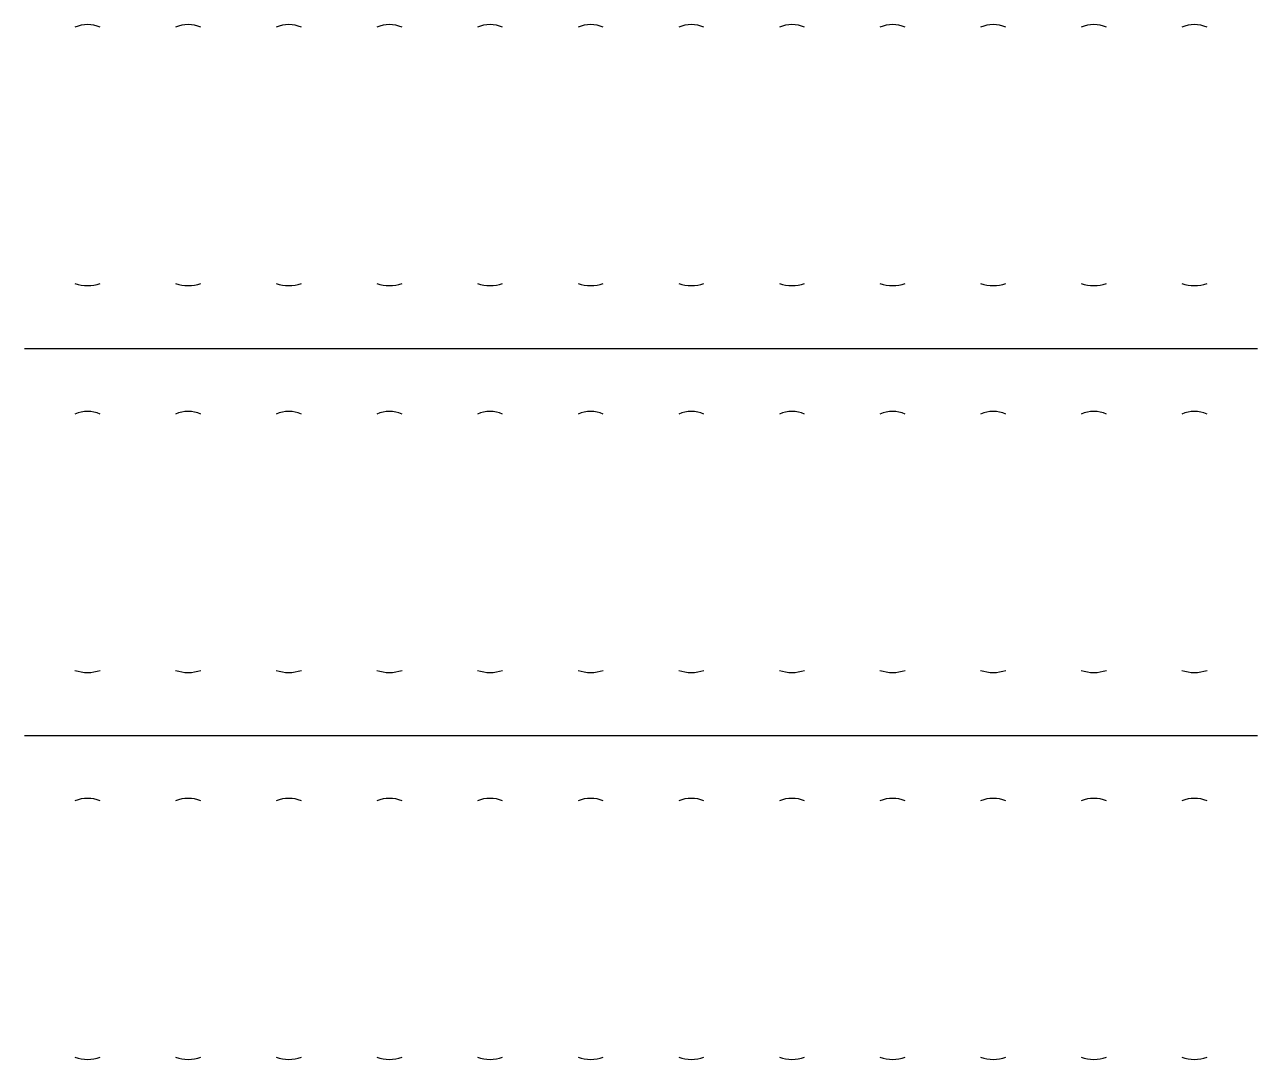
# Model space of a CAD drawing. Header units: millimetres. Extents: x 0 to 98, y -87.2 to -5.
import ezdxf

# ---------------------------------------------------------------- set-up
doc = ezdxf.new("R2010")
doc.units = ezdxf.units.MM
doc.layers.get('0').update_dxf_attribs({"linetype": 'CONTINUOUS'})

msp = doc.modelspace()

# ---------------------------------------------------------------- linework, layer by layer
for p, q in [((0, -30.74), (98, -30.74)), ((0, -61.48), (98, -61.48))]:
    msp.add_line(p, q)
for centre, radius, start, end in [((5, -7.5), 2.5, 66.42182, 113.57818), ((13, -7.5), 2.5, 66.42182, 113.57818), ((21, -7.5), 2.5, 66.42182, 113.57818), ((29, -7.5), 2.5, 66.42182, 113.57818), ((37, -7.5), 2.5, 66.42182, 113.57818), ((45, -7.5), 2.5, 66.42182, 113.57818), ((53, -7.5), 2.5, 66.42182, 113.57818), ((61, -7.5), 2.5, 66.42182, 113.57818), ((69, -7.5), 2.5, 66.42182, 113.57818), ((77, -7.5), 2.5, 66.42182, 113.57818), ((85, -7.5), 2.5, 66.42182, 113.57818), ((93, -7.5), 2.5, 66.42182, 113.57818), ((5, -22.74), 3, 250.52878, 289.47122), ((13, -22.74), 3, 250.52878, 289.47122), ((21, -22.74), 3, 250.52878, 289.47122), ((29, -22.74), 3, 250.52878, 289.47122), ((37, -22.74), 3, 250.52878, 289.47122), ((45, -22.74), 3, 250.52878, 289.47122), ((53, -22.74), 3, 250.52878, 289.47122), ((61, -22.74), 3, 250.52878, 289.47122), ((69, -22.74), 3, 250.52878, 289.47122), ((77, -22.74), 3, 250.52878, 289.47122), ((85, -22.74), 3, 250.52878, 289.47122), ((93, -22.74), 3, 250.52878, 289.47122), ((5, -38.24), 2.5, 66.42182, 113.57818), ((13, -38.24), 2.5, 66.42182, 113.57818), ((21, -38.24), 2.5, 66.42182, 113.57818), ((29, -38.24), 2.5, 66.42182, 113.57818), ((37, -38.24), 2.5, 66.42182, 113.57818), ((45, -38.24), 2.5, 66.42182, 113.57818), ((53, -38.24), 2.5, 66.42182, 113.57818), ((61, -38.24), 2.5, 66.42182, 113.57818), ((69, -38.24), 2.5, 66.42182, 113.57818), ((77, -38.24), 2.5, 66.42182, 113.57818), ((85, -38.24), 2.5, 66.42182, 113.57818), ((93, -38.24), 2.5, 66.42182, 113.57818), ((5, -53.48), 3, 250.52878, 289.47122), ((13, -53.48), 3, 250.52878, 289.47122), ((21, -53.48), 3, 250.52878, 289.47122), ((29, -53.48), 3, 250.52878, 289.47122), ((37, -53.48), 3, 250.52878, 289.47122), ((45, -53.48), 3, 250.52878, 289.47122), ((53, -53.48), 3, 250.52878, 289.47122), ((61, -53.48), 3, 250.52878, 289.47122), ((69, -53.48), 3, 250.52878, 289.47122), ((77, -53.48), 3, 250.52878, 289.47122), ((85, -53.48), 3, 250.52878, 289.47122), ((93, -53.48), 3, 250.52878, 289.47122), ((5, -68.98), 2.5, 66.42182, 113.57818), ((13, -68.98), 2.5, 66.42182, 113.57818), ((21, -68.98), 2.5, 66.42182, 113.57818), ((29, -68.98), 2.5, 66.42182, 113.57818), ((37, -68.98), 2.5, 66.42182, 113.57818), ((45, -68.98), 2.5, 66.42182, 113.57818), ((53, -68.98), 2.5, 66.42182, 113.57818), ((61, -68.98), 2.5, 66.42182, 113.57818), ((69, -68.98), 2.5, 66.42182, 113.57818), ((77, -68.98), 2.5, 66.42182, 113.57818), ((85, -68.98), 2.5, 66.42182, 113.57818), ((93, -68.98), 2.5, 66.42182, 113.57818), ((5, -84.22), 3, 250.52878, 289.47122), ((13, -84.22), 3, 250.52878, 289.47122), ((21, -84.22), 3, 250.52878, 289.47122), ((29, -84.22), 3, 250.52878, 289.47122), ((37, -84.22), 3, 250.52878, 289.47122), ((45, -84.22), 3, 250.52878, 289.47122), ((53, -84.22), 3, 250.52878, 289.47122), ((61, -84.22), 3, 250.52878, 289.47122), ((69, -84.22), 3, 250.52878, 289.47122), ((77, -84.22), 3, 250.52878, 289.47122), ((85, -84.22), 3, 250.52878, 289.47122), ((93, -84.22), 3, 250.52878, 289.47122)]:
    msp.add_arc(centre, radius, start, end)

doc.saveas('drawing.dxf')
